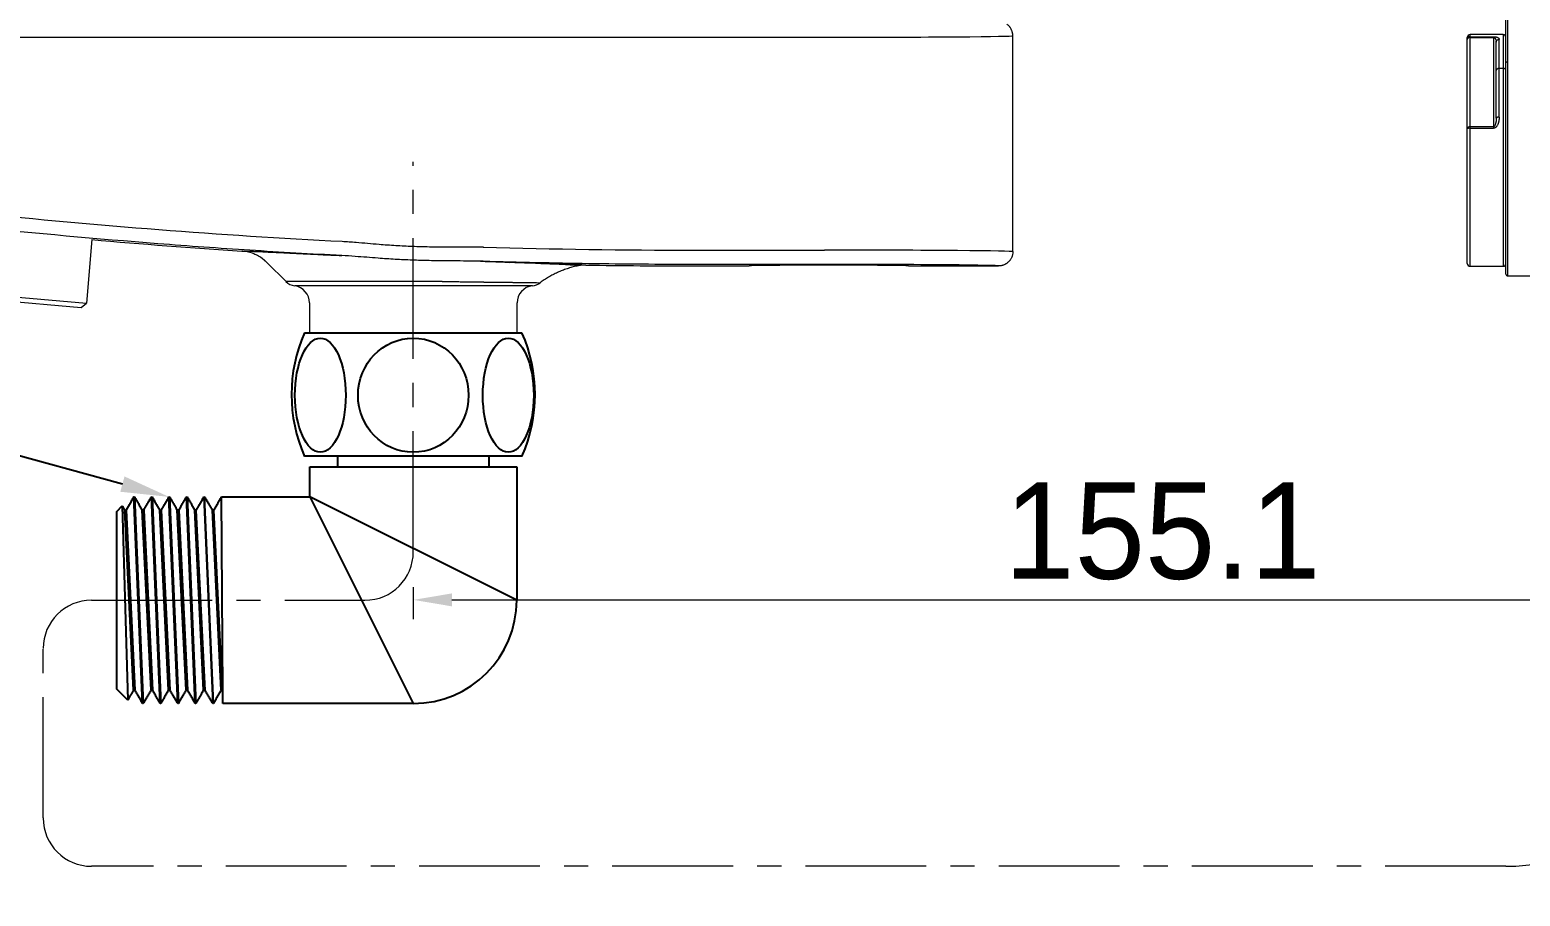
# Model space of a CAD drawing. Extents: x 1151 to 2280, y 0 to 827.
# Drawn here: x 1801.6 to 1955.9, y 122.1 to 211.8 of the extents above; entities that cross this region are included whole.
import ezdxf
from ezdxf import colors
from ezdxf.entities.mleader import LeaderData, LeaderLine
from ezdxf.math import Vec2, Vec3

# ---------------------------------------------------------------- set-up
doc = ezdxf.new("R2010")
doc.units = 0
doc.header["$LTSCALE"] = 10
doc.header["$MEASUREMENT"] = 0
doc.header["$PDMODE"] = 3
doc.header["$PDSIZE"] = -10
doc.linetypes.add('CENTER', pattern=[2, 1.25, -0.25, 0.25, -0.25])
doc.layers.get('0').update_dxf_attribs({"linetype": 'CONTINUOUS'})
doc.layers.get('DEFPOINTS').update_dxf_attribs({"linetype": 'CONTINUOUS'})
doc.layers.add('1', color=7, linetype='CONTINUOUS')
doc.layers.add('DEF_LAYER_ASSEM_MEMBER', color=7, linetype='CONTINUOUS')
doc.layers.add('37', color=7, linetype='CONTINUOUS', true_color=0xffffff)
doc.styles.add('Daelim Dimension', font='H2GTRE.TTF')
doc.styles.get("Standard").update_dxf_attribs({"font": 'SYMBOL'})
doc.dimstyles.new('DEFAULT', dxfattribs={"dimscale": 2, "dimtxt": 2, "dimasz": 2, "dimexe": 0, "dimexo": 2, "dimgap": 1, "dimtad": 1, "dimdec": 1, "dimzin": 9, "dimdsep": 46, "dimtxsty": 'Daelim Dimension', "dimcen": 0.5, "dimclrd": 252, "dimclre": 252, "dimclrt": 3, "dimadec": 1, "dimazin": 0, "dimtfac": 1, "dimtdec": 1, "dimtix": 1, "dimtmove": 0, "dimatfit": 3, "dimfxl": 1, "dimtolj": 1, "dimtzin": 1, "dimlwd": 9, "dimlwe": 9, "dimarcsym": 0})

# ---------------------------------------------------------------- blocks, each defined once
blk = doc.blocks.new('*D6')
at = {"color": 5, "lineweight": 9, "ltscale": 0.5, "transparency": 16777216}
for p, q in [((1841.28, 154.1), (1841.28, 150.78)), ((1845.28, 152.78), (1992.38, 152.78)), ((1996.38, 153.75), (1996.38, 150.78))]:
    blk.add_line(p, q, dxfattribs=at)
at = {"color": 5, "ltscale": 0.5, "transparency": 16777216}
for points in [[(1845.28, 153.45), (1845.28, 152.11), (1841.28, 152.78)], [(1992.38, 153.45), (1992.38, 152.11), (1996.38, 152.78)]]:
    blk.add_solid(points, dxfattribs=at)
at = {"layer": 'DEFPOINTS', "color": 0, "ltscale": 0.5, "transparency": 16777216}
for p in [(1841.28, 158.1), (1996.38, 157.75), (1996.38, 152.78)]:
    blk.add_point(p, dxfattribs=at)
at = {"color": 7, "ltscale": 0.5, "transparency": 16777216, "insert": (1918.83, 159.89), "char_height": 10, "attachment_point": 5, "style": 'Daelim Dimension'}
blk.add_mtext('\\A1;155.1', dxfattribs=at)
blk = doc.blocks.new('*D7')
at = {"color": 5, "lineweight": 9, "ltscale": 0.5, "transparency": 16777216}
for p, q in [((1795.69, 180.04), (1795.69, 99.66)), ((1996.38, 165.33), (1996.38, 99.66)), ((1799.69, 101.66), (1992.38, 101.66))]:
    blk.add_line(p, q, dxfattribs=at)
at = {"color": 5, "ltscale": 0.5, "transparency": 16777216}
for points in [[(1799.69, 102.32), (1799.69, 100.99), (1795.69, 101.66)], [(1992.38, 102.32), (1992.38, 100.99), (1996.38, 101.66)]]:
    blk.add_solid(points, dxfattribs=at)
at = {"layer": 'DEFPOINTS', "color": 0, "ltscale": 0.5, "transparency": 16777216}
for p in [(1795.69, 184.04), (1996.38, 169.33), (1996.38, 101.66)]:
    blk.add_point(p, dxfattribs=at)
at = {"color": 7, "ltscale": 0.5, "transparency": 16777216, "insert": (1896.03, 108.88), "char_height": 10, "attachment_point": 5, "style": 'Daelim Dimension'}
blk.add_mtext('\\A1;200.7', dxfattribs=at)

msp = doc.modelspace()

# ---------------------------------------------------------------- linework, layer by layer
at = {"ltscale": 0.5}
for p, q in [((1830.58, 166.55), (1851.98, 166.55)), ((1811.15, 162.52), (1811.72, 142.41)), ((1812.32, 143.44), (1811.41, 162.07)), ((1811.56, 162.07), (1812.47, 143.44)), ((1813.26, 142.05), (1812.36, 163.45)), ((1812.42, 163.45), (1813.33, 142.05)), ((1814.13, 143.44), (1813.22, 162.07)), ((1813.37, 162.07), (1814.28, 143.44)), ((1815.08, 142.05), (1814.17, 163.45)), ((1814.24, 163.45), (1815.14, 142.05)), ((1815.94, 143.44), (1815.04, 162.07)), ((1815.19, 162.07), (1816.09, 143.44)), ((1816.89, 142.05), (1815.99, 163.45)), ((1816.05, 163.45), (1816.96, 142.05)), ((1817.76, 143.44), (1816.85, 162.07)), ((1817, 162.07), (1817.91, 143.44)), ((1818.71, 142.05), (1817.8, 163.45)), ((1817.87, 163.45), (1818.77, 142.05)), ((1819.57, 143.44), (1818.67, 162.07)), ((1819.72, 143.44), (1818.82, 162.07)), ((1819.61, 163.45), (1820.52, 142.05)), ((1820.59, 142.05), (1819.68, 163.45)), ((1821.39, 143.44), (1820.48, 162.07)), ((1821.54, 143.44), (1820.63, 162.07)), ((1821.58, 143.37), (1821.43, 163.45)), ((1851.98, 152.75), (1830.58, 163.45)), ((1830.58, 163.45), (1841.28, 142.05))]:
    msp.add_line(p, q, dxfattribs=at)
for centre, ratio in [((1831.66, 173.98), 0.445324), ((1841.28, 173.98), 0.967824), ((1851.11, 173.98), 0.445324)]:
    msp.add_ellipse(centre, major_axis=(0, -5.91), ratio=ratio, dxfattribs=at)
at = {"layer": '1', "color": 7, "linetype": 'Continuous', "lineweight": 13}
for p, q in [((1954.58, 208.53), (1954.58, 250.95)), ((1950.68, 211.11), (1950.68, 211.33)), ((1950.68, 211.03), (1950.68, 211.11)), ((1950.68, 211.11), (1953.08, 211.11)), ((1950.68, 211.03), (1953.08, 211.03)), ((1950.68, 201.78), (1950.68, 211.03)), ((1953.08, 211.03), (1953.08, 201.78)), ((1953.68, 207.82), (1953.68, 210.83)), ((1954.08, 211.33), (1954.08, 207.82)), ((1954.58, 199.33), (1954.58, 208.53)), ((1954.08, 207.82), (1953.68, 207.82)), ((1953.68, 202.78), (1953.68, 207.82)), ((1954.08, 207.82), (1954.08, 199.33)), ((1950.68, 201.62), (1950.68, 201.78)), ((1953.08, 201.78), (1950.68, 201.78)), ((1953.08, 201.62), (1950.68, 201.62)), ((1950.68, 199.33), (1950.68, 201.62)), ((1950.68, 187.33), (1950.68, 199.33)), ((1954.08, 199.33), (1954.08, 187.33)), ((1954.58, 186.33), (1954.58, 199.33))]:
    msp.add_line(p, q, dxfattribs=at)
at = {"layer": '1', "color": 7, "linetype": 'Continuous', "lineweight": 18}
for p, q in [((1954.38, 208.39), (1954.38, 248.53)), ((1950.38, 210.82), (1950.38, 211.03)), ((1950.38, 201.57), (1950.38, 210.82)), ((1954.08, 211.33), (1950.68, 211.33)), ((1953.08, 211.11), (1953.08, 211.03)), ((1953.38, 207.61), (1953.38, 210.54)), ((1954.38, 186.53), (1954.38, 208.39)), ((1953.38, 202.69), (1953.38, 207.61)), ((1950.38, 187.63), (1950.38, 201.57)), ((1953.08, 201.78), (1953.08, 201.62)), ((1808.01, 190.09), (1807.44, 183.52)), ((1950.68, 187.33), (1954.08, 187.33)), ((1954.58, 186.33), (1984.38, 186.33)), ((1798.26, 183.82), (1806.9, 183.06)), ((1799.98, 184.17), (1807.44, 183.52)), ((1806.9, 183.06), (1807.44, 183.52))]:
    msp.add_line(p, q, dxfattribs=at)
at = {"layer": '1', "color": 7, "linetype": 'Continuous', "lineweight": -3}
for p, q in [((1830.03, 180.45), (1830.46, 180.45)), ((1830.46, 180.45), (1852.09, 180.45)), ((1852.09, 180.45), (1852.53, 180.45)), ((1852.53, 167.65), (1830.03, 167.65)), ((1833.43, 167.65), (1833.43, 166.55)), ((1849.13, 166.55), (1849.13, 167.65)), ((1830.58, 163.45), (1830.58, 166.55)), ((1851.98, 166.55), (1851.98, 152.75)), ((1810.58, 161.95), (1811.15, 162.52)), ((1811.41, 162.07), (1811.56, 162.07)), ((1812.36, 163.45), (1812.42, 163.45)), ((1813.22, 162.07), (1813.37, 162.07)), ((1814.17, 163.45), (1814.24, 163.45)), ((1815.04, 162.07), (1815.19, 162.07)), ((1815.99, 163.45), (1816.05, 163.45)), ((1816.85, 162.07), (1817, 162.07)), ((1817.8, 163.45), (1817.87, 163.45)), ((1818.67, 162.07), (1818.82, 162.07)), ((1819.61, 163.45), (1819.68, 163.45)), ((1820.48, 162.07), (1820.63, 162.07)), ((1821.43, 163.45), (1830.58, 163.45)), ((1810.58, 160.4), (1810.58, 161.95)), ((1810.58, 145.1), (1810.58, 160.4)), ((1810.58, 143.55), (1810.58, 145.1)), ((1811.72, 142.41), (1810.58, 143.55)), ((1812.47, 143.44), (1812.32, 143.44)), ((1813.33, 142.05), (1813.26, 142.05)), ((1814.28, 143.44), (1814.13, 143.44)), ((1815.14, 142.05), (1815.08, 142.05)), ((1816.09, 143.44), (1815.94, 143.44)), ((1816.96, 142.05), (1816.89, 142.05)), ((1817.91, 143.44), (1817.76, 143.44)), ((1818.77, 142.05), (1818.71, 142.05)), ((1819.72, 143.44), (1819.57, 143.44)), ((1820.59, 142.05), (1820.52, 142.05)), ((1821.54, 143.44), (1821.39, 143.44)), ((1821.58, 142.05), (1821.58, 143.37)), ((1841.28, 142.05), (1821.58, 142.05))]:
    msp.add_line(p, q, dxfattribs=at)
at = {"layer": '1', "color": 7, "linetype": 'Continuous', "lineweight": 18}
for centre, radius, start, end in [((1950.68, 211.03), 0.3, 90, 180), ((1954.08, 211.03), 0.3, 0, 90), ((1950.68, 187.63), 0.3, 180, 270), ((1954.08, 187.63), 0.3, 270, 0), ((1954.58, 186.53), 0.2, 180, 270)]:
    msp.add_arc(centre, radius, start, end, dxfattribs=at)
at = {"layer": '1', "color": 7, "linetype": 'Continuous', "lineweight": -3}
for centre, radius, start, end in [((1844.52, 174.05), 15.85, 156.1776, 203.8224), ((1838.03, 174.05), 15.85, 336.1776, 23.8224), ((1841.28, 152.75), 10.7, 270, 360)]:
    msp.add_arc(centre, radius, start, end, dxfattribs=at)
at = {"layer": '1', "color": 7, "linetype": 'Continuous', "lineweight": 13}
for centre, major_axis, ratio, start_param, end_param in [((1950.68, 210.82), (0.3, 0), 0.98162, 1.570796, 3.141593), ((1950.68, 210.82), (-0.3, 0), 0.707107, 4.712389, 6.283185), ((1954.58, 208.39), (0.2, 0), 0.707107, 1.570796, 3.141593), ((1953.68, 207.61), (0.3, 0), 0.707107, 1.570796, 3.141593), ((1954.08, 207.61), (0.3, 0), 0.707107, 0, 1.570796), ((1950.68, 201.57), (0.3, 0), 0.707107, 1.570796, 3.141593), ((1950.68, 201.57), (-0.3, 0), 0.190848, 4.712389, 6.283185)]:
    msp.add_ellipse(centre, major_axis=major_axis, ratio=ratio, start_param=start_param, end_param=end_param, dxfattribs=at)
at = {"layer": '1', "color": 7, "linetype": 'Continuous', "lineweight": 18}
for points, knots in [([(1953.08, 211.11), (1953.08, 211.11), (1953.09, 211.11), (1953.1, 211.11), (1953.11, 211.11), (1953.12, 211.11), (1953.13, 211.11), (1953.14, 211.11), (1953.16, 211.11), (1953.17, 211.11), (1953.18, 211.11), (1953.19, 211.11), (1953.2, 211.11), (1953.21, 211.11), (1953.22, 211.11), (1953.23, 211.11), (1953.25, 211.1), (1953.29, 211.1), (1953.33, 211.09), (1953.38, 211.08), (1953.42, 211.07), (1953.46, 211.06), (1953.5, 211.05), (1953.54, 211.03), (1953.57, 211.01), (1953.6, 210.99), (1953.62, 210.97), (1953.64, 210.95), (1953.65, 210.93), (1953.66, 210.92), (1953.66, 210.91), (1953.67, 210.9), (1953.67, 210.88), (1953.67, 210.87), (1953.67, 210.86), (1953.68, 210.84), (1953.68, 210.83), (1953.68, 210.83)], [0, 0, 0, 0, 0.008099, 0.016122, 0.024074, 0.031959, 0.039782, 0.047548, 0.055263, 0.062931, 0.070558, 0.078149, 0.085709, 0.093245, 0.100761, 0.108264, 0.115759, 0.15416, 0.194614, 0.23774, 0.285699, 0.335844, 0.38856, 0.444178, 0.505978, 0.570562, 0.638174, 0.709027, 0.740102, 0.771461, 0.803116, 0.835081, 0.867369, 0.899993, 0.932965, 0.966297, 1, 1, 1, 1]), ([(1953.08, 211.03), (1953.11, 211.03), (1953.17, 211.02), (1953.23, 210.98), (1953.28, 210.93), (1953.3, 210.88), (1953.32, 210.85), (1953.33, 210.81), (1953.35, 210.76), (1953.37, 210.7), (1953.37, 210.62), (1953.38, 210.57), (1953.38, 210.54)], [0, 0, 0, 0, 0.125, 0.25, 0.375, 0.4375, 0.5, 0.5625, 0.625, 0.75, 0.875, 1, 1, 1, 1]), ([(1953.68, 202.78), (1953.68, 202.77), (1953.68, 202.76), (1953.68, 202.73), (1953.68, 202.71), (1953.67, 202.68), (1953.67, 202.66), (1953.67, 202.63), (1953.67, 202.61), (1953.67, 202.59), (1953.67, 202.56), (1953.66, 202.54), (1953.66, 202.52), (1953.66, 202.49), (1953.66, 202.47), (1953.65, 202.45), (1953.65, 202.42), (1953.65, 202.4), (1953.64, 202.35), (1953.62, 202.28), (1953.6, 202.19), (1953.57, 202.1), (1953.53, 202), (1953.48, 201.9), (1953.41, 201.81), (1953.36, 201.75), (1953.32, 201.72), (1953.29, 201.69), (1953.25, 201.67), (1953.23, 201.66), (1953.21, 201.65), (1953.19, 201.65), (1953.17, 201.64), (1953.14, 201.63), (1953.12, 201.63), (1953.1, 201.63), (1953.08, 201.63), (1953.08, 201.62)], [0, 0, 0, 0, 0.017665, 0.035237, 0.05272, 0.070113, 0.08742, 0.104642, 0.121779, 0.138835, 0.155811, 0.172709, 0.18953, 0.206277, 0.222951, 0.239553, 0.256087, 0.272554, 0.288956, 0.359803, 0.427333, 0.491761, 0.55333, 0.654467, 0.746951, 0.781988, 0.815159, 0.846735, 0.877031, 0.891932, 0.906883, 0.921928, 0.937109, 0.952467, 0.968043, 0.983875, 1, 1, 1, 1]), ([(1953.38, 202.69), (1953.38, 202.65), (1953.37, 202.55), (1953.37, 202.41), (1953.35, 202.3), (1953.33, 202.21), (1953.32, 202.14), (1953.3, 202.08), (1953.28, 201.99), (1953.23, 201.89), (1953.17, 201.8), (1953.11, 201.78), (1953.08, 201.78)], [0, 0, 0, 0, 0.125, 0.25, 0.375, 0.4375, 0.5, 0.5625, 0.625, 0.75, 0.875, 1, 1, 1, 1])]:
    msp.add_open_spline(points, degree=3, knots=knots, dxfattribs=at)
for points in [[(1953.37, 210.62), (1953.38, 210.63), (1953.4, 210.65)], [(1953.4, 202.73), (1953.38, 202.64), (1953.37, 202.55)]]:
    msp.add_open_spline(points, degree=2, dxfattribs=at)
at = {"layer": '1', "color": 7, "linetype": 'Continuous', "lineweight": 13}
for points, knots in [([(1953.38, 210.54), (1953.38, 210.57), (1953.39, 210.65), (1953.45, 210.75), (1953.56, 210.82), (1953.64, 210.83), (1953.68, 210.83)], [0, 0, 0, 0, 0.239352, 0.493004, 0.746656, 1, 1, 1, 1]), ([(1953.68, 202.78), (1953.64, 202.78), (1953.56, 202.78), (1953.46, 202.76), (1953.39, 202.72), (1953.38, 202.7), (1953.38, 202.69)], [0, 0, 0, 0, 0.25269, 0.506382, 0.760074, 1, 1, 1, 1])]:
    msp.add_open_spline(points, degree=3, knots=knots, dxfattribs=at)
at = {"layer": '1', "color": 7, "linetype": 'Continuous', "lineweight": -3}
for points, degree in [([(1811.15, 162.52), (1811.41, 162.07)], 1), ([(1812.35, 163.45), (1811.95, 162.76), (1811.55, 162.07)], 2), ([(1811.56, 162.07), (1812.36, 163.45)], 1), ([(1812.34, 163.44), (1812.35, 163.45), (1812.35, 163.45), (1812.36, 163.45)], 3), ([(1812.42, 163.45), (1813.22, 162.07)], 1), ([(1813.37, 162.07), (1814.17, 163.45)], 1), ([(1814.24, 163.45), (1815.04, 162.07)], 1), ([(1815.19, 162.07), (1815.99, 163.45)], 1), ([(1816.05, 163.45), (1816.85, 162.07)], 1), ([(1817, 162.07), (1817.8, 163.45)], 1), ([(1817.87, 163.45), (1818.67, 162.07)], 1), ([(1818.82, 162.07), (1819.61, 163.45)], 1), ([(1819.68, 163.45), (1820.48, 162.07)], 1), ([(1820.63, 162.07), (1821.43, 163.45)], 1), ([(1812.32, 143.44), (1811.72, 142.41)], 1), ([(1813.26, 142.05), (1812.47, 143.44)], 1), ([(1814.13, 143.44), (1813.33, 142.05)], 1), ([(1815.08, 142.05), (1814.28, 143.44)], 1), ([(1815.94, 143.44), (1815.14, 142.05)], 1), ([(1816.89, 142.05), (1816.09, 143.44)], 1), ([(1817.76, 143.44), (1816.96, 142.05)], 1), ([(1818.71, 142.05), (1817.91, 143.44)], 1), ([(1819.57, 143.44), (1818.77, 142.05)], 1), ([(1820.52, 142.05), (1819.72, 143.44)], 1), ([(1821.39, 143.44), (1820.59, 142.05)], 1), ([(1821.58, 143.37), (1821.54, 143.44)], 1)]:
    msp.add_open_spline(points, degree=degree, dxfattribs=at)
at = {"layer": '37', "color": 7, "linetype": 'Continuous', "lineweight": 13}
for p, q in [((1795.98, 211.05), (1883.83, 211.05)), ((1870.36, 189), (1883.83, 189)), ((1883.87, 187.52), (1870.39, 187.52)), ((1828.07, 185.78), (1844.14, 185.78)), ((1843.94, 185.3), (1829.01, 185.3))]:
    msp.add_line(p, q, dxfattribs=at)
at = {"layer": '37', "color": 7, "linetype": 'Continuous', "lineweight": 18}
for p, q in [((1903.34, 188.85), (1903.34, 211.21)), ((1826.19, 187.66), (1828.07, 185.78)), ((1870.39, 187.37), (1876.03, 187.37)), ((1892.53, 187.37), (1901.86, 187.37)), ((1830.53, 183.54), (1830.53, 180.45)), ((1852.03, 180.45), (1852.03, 183.54))]:
    msp.add_line(p, q, dxfattribs=at)
for centre, radius, start, end in [((1870.39, 903.78), 716.41, 265.00495, 266.25042), ((1870.39, 903.78), 716.41, 269.09976, 270), ((1829.26, 186.96), 1.68, 225, 261.4752), ((1828.75, 183.54), 1.78, 0, 81.4752), ((1853.8, 183.54), 1.78, 96.3563, 180), ((1853.42, 186.98), 1.68, 276.3708, 306.5744)]:
    msp.add_arc(centre, radius, start, end, dxfattribs=at)
at = {"layer": '37', "color": 7, "linetype": 'Continuous', "lineweight": 13}
for centre, major_axis, ratio, start_param, end_param in [((1884.28, 211.21), (19.06, 0), 0.008048, 4.689221, 6.283184), ((1870.21, 903.78), (714.78, 0), 1, 4.608341, 4.661596), ((1870.21, 903.78), (714.78, 0), 1, 4.682052, 4.712591), ((1884.28, 188.85), (19.06, 0), 0.008048, 0, 1.593963), ((1884.28, 187.37), (17.58, 0), 0.008727, 6.28245, 7.877148)]:
    msp.add_ellipse(centre, major_axis=major_axis, ratio=ratio, start_param=start_param, end_param=end_param, dxfattribs=at)
at = {"layer": '37', "color": 7, "linetype": 'Continuous', "lineweight": 18}
for major_axis, start_param, end_param in [((8.25, 0), 6.273427, 9.434536), ((17.58, 0), 6.28245, 7.877148)]:
    msp.add_ellipse((1884.28, 187.37), major_axis=major_axis, ratio=0.008727, start_param=start_param, end_param=end_param, dxfattribs=at)
for points, knots in [([(1903.34, 211.21), (1903.34, 211.27), (1903.34, 211.33), (1903.32, 211.44), (1903.31, 211.5), (1903.29, 211.58), (1903.28, 211.62), (1903.27, 211.67), (1903.26, 211.69), (1903.25, 211.71), (1903.23, 211.78), (1903.18, 211.88), (1903.13, 211.98), (1903.08, 212.05), (1903.06, 212.08), (1903.03, 212.13), (1903.01, 212.15), (1902.95, 212.21), (1902.87, 212.3), (1902.78, 212.37), (1902.73, 212.41)], [0, 0, 0, 0, 0.125, 0.125, 0.25, 0.25, 0.3125, 0.34375, 0.34375, 0.375, 0.375, 0.5, 0.625, 0.625, 0.6875, 0.6875, 0.75, 0.75, 0.875, 1, 1, 1, 1]), ([(1825.62, 188.15), (1825.47, 188.26), (1825.31, 188.36), (1824.98, 188.53), (1824.81, 188.61), (1824.46, 188.74), (1824.1, 188.84), (1823.73, 188.89), (1823.54, 188.9)], [0, 0, 0, 0, 0.25, 0.25, 0.5, 0.5, 0.75, 1, 1, 1, 1]), ([(1823.8, 188.91), (1823.84, 188.91), (1823.88, 188.91), (1824.01, 188.91), (1824.11, 188.91), (1824.35, 188.9), (1824.48, 188.89), (1824.67, 188.89), (1824.71, 188.88), (1824.79, 188.88), (1824.83, 188.88), (1824.95, 188.87), (1825.03, 188.87), (1825.3, 188.86), (1825.49, 188.85), (1825.8, 188.84), (1825.9, 188.83), (1826.07, 188.82), (1826.12, 188.82), (1826.23, 188.81), (1826.29, 188.81), (1826.81, 188.79), (1827.31, 188.76), (1828.14, 188.72), (1828.43, 188.71), (1829.02, 188.68), (1829.33, 188.66), (1829.73, 188.64), (1829.81, 188.64), (1829.98, 188.63), (1830.22, 188.62), (1830.47, 188.61), (1830.98, 188.58), (1831.32, 188.57), (1832.03, 188.53), (1832.39, 188.51), (1833.12, 188.48), (1833.5, 188.46), (1833.88, 188.44)], [0, 0, 0, 0, 0.038319, 0.038319, 0.112295, 0.112295, 0.18627, 0.18627, 0.204764, 0.204764, 0.223258, 0.223258, 0.260246, 0.260246, 0.334221, 0.334221, 0.371209, 0.371209, 0.389703, 0.389703, 0.408197, 0.408197, 0.556147, 0.556147, 0.630123, 0.630123, 0.704098, 0.704098, 0.722592, 0.722592, 0.741086, 0.778074, 0.778074, 0.852049, 0.852049, 0.926025, 0.926025, 1, 1, 1, 1]), ([(1903.34, 188.85), (1903.34, 188.75), (1903.33, 188.66), (1903.3, 188.52), (1903.29, 188.47), (1903.27, 188.4), (1903.26, 188.38), (1903.25, 188.33), (1903.24, 188.31), (1903.19, 188.19), (1903.15, 188.11), (1903.08, 188.01), (1903.06, 187.99), (1903.04, 187.95), (1903.02, 187.93), (1902.97, 187.87), (1902.94, 187.84), (1902.84, 187.74), (1902.76, 187.67), (1902.66, 187.61), (1902.64, 187.59), (1902.6, 187.57), (1902.58, 187.56), (1902.52, 187.52), (1902.43, 187.48), (1902.34, 187.45), (1902.27, 187.43), (1902.24, 187.42), (1902.2, 187.41), (1902.17, 187.4), (1902.05, 187.38), (1901.96, 187.37), (1901.86, 187.37)], [0, 0, 0, 0, 0.125, 0.125, 0.1875, 0.1875, 0.21875, 0.21875, 0.25, 0.25, 0.375, 0.375, 0.40625, 0.40625, 0.4375, 0.4375, 0.5, 0.5, 0.625, 0.625, 0.65625, 0.65625, 0.6875, 0.6875, 0.75, 0.8125, 0.8125, 0.84375, 0.84375, 0.875, 0.875, 1, 1, 1, 1]), ([(1848.52, 187.85), (1848.65, 187.85), (1848.78, 187.84), (1849.03, 187.83), (1849.15, 187.83), (1849.53, 187.82), (1849.78, 187.81), (1850.51, 187.78), (1850.98, 187.77), (1851.45, 187.75)], [0, 0, 0, 0, 0.125, 0.125, 0.25, 0.25, 0.5, 0.5, 1, 1, 1, 1]), ([(1851.45, 187.75), (1852.06, 187.73), (1852.65, 187.71), (1853.34, 187.69), (1853.48, 187.69), (1853.68, 187.68), (1853.75, 187.68), (1853.88, 187.67), (1854.21, 187.66), (1854.53, 187.65), (1855.02, 187.64), (1855.25, 187.63), (1855.54, 187.62), (1855.59, 187.62), (1855.7, 187.62), (1855.76, 187.61), (1855.92, 187.61), (1856.03, 187.61), (1856.54, 187.59), (1856.91, 187.58), (1857.58, 187.55), (1857.87, 187.54), (1858.18, 187.53), (1858.24, 187.53), (1858.33, 187.52), (1858.35, 187.52), (1858.41, 187.52), (1858.43, 187.52), (1858.56, 187.51), (1858.65, 187.51), (1858.84, 187.5), (1858.92, 187.49), (1858.99, 187.49)], [0, 0, 0, 0, 0.150161, 0.150161, 0.187702, 0.187702, 0.206472, 0.206472, 0.225242, 0.300323, 0.300323, 0.375404, 0.375404, 0.394174, 0.394174, 0.412944, 0.412944, 0.450484, 0.450484, 0.600646, 0.600646, 0.750807, 0.750807, 0.788347, 0.788347, 0.807118, 0.807118, 0.825888, 0.825888, 0.900969, 0.900969, 1, 1, 1, 1]), ([(1848.05, 185.31), (1847.74, 185.31), (1847.42, 185.3), (1846.76, 185.3), (1846.42, 185.3), (1845.73, 185.3), (1845.38, 185.3), (1844.94, 185.3), (1844.85, 185.3), (1844.67, 185.3), (1844.4, 185.3), (1844.12, 185.3), (1843.94, 185.3)], [0, 0, 0, 0, 0.25, 0.25, 0.5, 0.5, 0.75, 0.75, 0.8125, 0.8125, 0.875, 1, 1, 1, 1]), ([(1853.61, 185.31), (1853.61, 185.31), (1853.58, 185.31), (1853.45, 185.31), (1853.36, 185.31), (1853.17, 185.31), (1853.1, 185.31), (1852.98, 185.31), (1852.94, 185.31), (1852.86, 185.31), (1852.81, 185.31), (1852.58, 185.31), (1852.37, 185.31), (1851.89, 185.31), (1851.62, 185.31), (1851.25, 185.31), (1851.18, 185.31), (1851.06, 185.31), (1851.02, 185.31), (1850.94, 185.31), (1850.9, 185.31), (1850.7, 185.31), (1850.54, 185.31), (1850.02, 185.31), (1849.66, 185.31), (1848.89, 185.31), (1848.48, 185.31), (1848.05, 185.31)], [0, 0, 0, 0, 0.125, 0.125, 0.25, 0.25, 0.3125, 0.3125, 0.34375, 0.34375, 0.375, 0.375, 0.5, 0.5, 0.625, 0.625, 0.65625, 0.65625, 0.671875, 0.671875, 0.6875, 0.6875, 0.75, 0.75, 0.875, 0.875, 1, 1, 1, 1])]:
    msp.add_open_spline(points, degree=3, knots=knots, dxfattribs=at)
at = {"layer": '37', "color": 7, "linetype": 'Continuous', "lineweight": 13}
for points, knots in [([(1833.88, 188.44), (1830.71, 188.61), (1827.53, 188.79), (1821.19, 189.19), (1818.02, 189.42), (1808.51, 190.16), (1802.18, 190.73), (1795.86, 191.39)], [0, 0, 0, 0, 0.25, 0.25, 0.5, 0.5, 1, 1, 1, 1]), ([(1835.36, 189.82), (1835.76, 189.79), (1836.15, 189.75), (1836.94, 189.69), (1837.33, 189.65), (1837.73, 189.62)], [0, 0, 0, 0, 0.5, 0.5, 1, 1, 1, 1]), ([(1823.54, 188.9), (1823.54, 188.9), (1823.54, 188.91), (1823.55, 188.91), (1823.56, 188.91), (1823.57, 188.91), (1823.6, 188.91), (1823.65, 188.91), (1823.73, 188.91), (1823.76, 188.91), (1823.8, 188.91)], [0, 0, 0, 0, 0.20145, 0.302176, 0.302176, 0.402901, 0.402901, 0.805802, 0.805802, 1, 1, 1, 1]), ([(1837.64, 188.17), (1837.24, 188.2), (1836.85, 188.23), (1836.06, 188.29), (1835.66, 188.32), (1835.27, 188.35)], [0, 0, 0, 0, 0.5, 0.5, 1, 1, 1, 1]), ([(1837.73, 189.62), (1838.31, 189.57), (1838.89, 189.53), (1840.04, 189.46), (1840.62, 189.43), (1841.78, 189.39), (1842.36, 189.37), (1843.52, 189.35), (1844.1, 189.34), (1844.68, 189.34)], [0, 0, 0, 0, 0.25, 0.25, 0.5, 0.5, 0.75, 0.75, 1, 1, 1, 1]), ([(1844.68, 189.34), (1845.15, 189.34), (1845.62, 189.35), (1846.56, 189.35), (1847.03, 189.35), (1847.5, 189.35)], [0, 0, 0, 0, 0.5, 0.5, 1, 1, 1, 1]), ([(1844.7, 187.88), (1844.11, 187.89), (1843.52, 187.9), (1842.34, 187.93), (1841.76, 187.94), (1840.58, 187.99), (1839.99, 188.02), (1838.81, 188.08), (1838.22, 188.12), (1837.64, 188.17)], [0, 0, 0, 0, 0.25, 0.25, 0.5, 0.5, 0.75, 0.75, 1, 1, 1, 1]), ([(1847.53, 187.87), (1847.06, 187.87), (1846.59, 187.88), (1845.65, 187.88), (1845.17, 187.88), (1844.7, 187.88)], [0, 0, 0, 0, 0.5, 0.5, 1, 1, 1, 1]), ([(1851.2, 187.73), (1850.91, 187.74), (1850.62, 187.75), (1850.03, 187.78), (1849.73, 187.79), (1848.81, 187.82), (1848.18, 187.85), (1847.53, 187.87)], [0, 0, 0, 0, 0.25, 0.25, 0.5, 0.5, 1, 1, 1, 1]), ([(1870.39, 187.52), (1868.57, 187.52), (1866.75, 187.53), (1863.1, 187.55), (1861.28, 187.57), (1857.63, 187.63), (1855.81, 187.66), (1852.16, 187.75), (1850.34, 187.79), (1848.52, 187.85)], [0, 0, 0, 0, 0.25, 0.25, 0.5, 0.5, 0.75, 0.75, 1, 1, 1, 1]), ([(1858.22, 187.36), (1858.23, 187.37), (1858.24, 187.37), (1858.25, 187.37), (1858.26, 187.38), (1858.24, 187.39), (1858.17, 187.41), (1858.08, 187.42), (1857.87, 187.44), (1857.79, 187.44), (1857.68, 187.45), (1857.66, 187.45), (1857.61, 187.46), (1857.58, 187.46), (1857.51, 187.46), (1857.45, 187.47), (1857.17, 187.48), (1856.91, 187.5), (1856.3, 187.53), (1855.95, 187.54), (1855.47, 187.56), (1855.37, 187.57), (1855.22, 187.58), (1855.17, 187.58), (1855.07, 187.58), (1855.01, 187.58), (1854.75, 187.59), (1854.53, 187.6), (1853.85, 187.63), (1853.36, 187.65), (1852.59, 187.68), (1852.19, 187.69), (1851.7, 187.71), (1851.49, 187.72), (1851.34, 187.73), (1851.27, 187.73), (1851.2, 187.73)], [0, 0, 0, 0, 0.03125, 0.03125, 0.0625, 0.125, 0.125, 0.25, 0.25, 0.3125, 0.3125, 0.328125, 0.328125, 0.34375, 0.34375, 0.375, 0.375, 0.5, 0.5, 0.625, 0.625, 0.65625, 0.65625, 0.671875, 0.671875, 0.6875, 0.6875, 0.75, 0.75, 0.875, 0.875, 0.9375, 0.96875, 0.984375, 0.984375, 1, 1, 1, 1]), ([(1858.99, 187.49), (1859.02, 187.48), (1859.05, 187.48), (1859.14, 187.47), (1859.16, 187.46), (1859.14, 187.46)], [0, 0, 0, 0, 0.254011, 0.254011, 1, 1, 1, 1]), ([(1844.14, 185.78), (1844.15, 185.78), (1844.15, 185.78), (1844.16, 185.78), (1844.16, 185.78), (1844.19, 185.78), (1844.23, 185.77), (1844.31, 185.77), (1844.49, 185.77), (1844.63, 185.77), (1844.92, 185.76), (1845.11, 185.76), (1845.49, 185.75), (1845.68, 185.75), (1846.05, 185.74), (1846.6, 185.73), (1847.14, 185.73), (1847.84, 185.71), (1848.19, 185.71), (1848.52, 185.71)], [0, 0, 0, 0, 0.001953, 0.001953, 0.003906, 0.007813, 0.015625, 0.03125, 0.0625, 0.125, 0.125, 0.25, 0.25, 0.375, 0.375, 0.5, 0.75, 0.75, 1, 1, 1, 1]), ([(1848.52, 185.71), (1848.54, 185.71), (1848.55, 185.7), (1848.58, 185.7), (1848.62, 185.7), (1848.72, 185.7), (1848.92, 185.7), (1849.3, 185.69), (1849.62, 185.69), (1850.23, 185.68), (1850.62, 185.68), (1851.16, 185.67), (1851.34, 185.67), (1851.55, 185.67), (1851.59, 185.67), (1851.68, 185.66), (1851.72, 185.66), (1851.84, 185.66), (1851.92, 185.66), (1852.32, 185.66), (1852.6, 185.65), (1853.11, 185.65), (1853.33, 185.64), (1853.58, 185.64), (1853.63, 185.64), (1853.69, 185.64), (1853.72, 185.64), (1853.76, 185.64), (1853.78, 185.64), (1853.88, 185.64), (1853.96, 185.64), (1854.16, 185.64), (1854.26, 185.63), (1854.39, 185.63), (1854.42, 185.63), (1854.42, 185.63)], [0, 0, 0, 0, 0.003906, 0.003906, 0.007812, 0.015625, 0.03125, 0.0625, 0.125, 0.125, 0.25, 0.25, 0.3125, 0.3125, 0.328125, 0.328125, 0.34375, 0.34375, 0.375, 0.375, 0.5, 0.5, 0.625, 0.625, 0.65625, 0.65625, 0.671875, 0.671875, 0.6875, 0.6875, 0.75, 0.75, 0.875, 0.875, 1, 1, 1, 1])]:
    msp.add_open_spline(points, degree=3, knots=knots, dxfattribs=at)
for points in [[(1833.92, 189.92), (1834.4, 189.9), (1834.88, 189.86), (1835.36, 189.82)], [(1835.27, 188.35), (1834.81, 188.39), (1834.34, 188.42), (1833.88, 188.44)], [(1847.5, 189.35), (1847.85, 189.35), (1848.19, 189.34), (1848.53, 189.33)], [(1848.52, 187.85), (1848.19, 187.86), (1847.86, 187.87), (1847.53, 187.87)], [(1851.2, 187.73), (1851.28, 187.75), (1851.36, 187.75), (1851.45, 187.75)]]:
    msp.add_open_spline(points, degree=3, dxfattribs=at)
at = {"layer": '37', "color": 7, "linetype": 'Continuous', "lineweight": 18}
for points, weights in [([(1826.2, 187.65), (1825.93, 187.92), (1825.62, 188.15)], [1, 0.986186669911, 0.978339974614]), ([(1858.22, 187.36), (1856.13, 186.9), (1854.42, 185.63)], [0.972940117181, 0.960703477798, 0.991767961911])]:
    msp.add_rational_spline(points, weights, degree=2, dxfattribs=at)
msp.add_open_spline([(1859.14, 187.46), (1858.98, 187.46), (1858.67, 187.45), (1858.37, 187.4), (1858.22, 187.36)], degree=3, dxfattribs=at)
at = {"layer": 'DEF_LAYER_ASSEM_MEMBER', "color": 1, "linetype": 'CENTER', "lineweight": 5}
for p, q in [((1841.28, 157.75), (1841.28, 198.15)), ((1807.97, 152.75), (1836.28, 152.75)), ((1802.97, 130.19), (1802.97, 147.75)), ((1954.38, 125.19), (1807.97, 125.19))]:
    msp.add_line(p, q, dxfattribs=at)
for centre, radius, start, end in [((1836.28, 157.75), 5, 270, 0), ((1807.97, 147.75), 5, 90, 180), ((1954.38, 145.19), 20, 270, 0), ((1807.97, 130.19), 5, 180, 270)]:
    msp.add_arc(centre, radius, start, end, dxfattribs=at)

# ---------------------------------------------------------------- dimensions: what is measured, and where the dimension line sits
at = {"color": 5, "ltscale": 0.5}
for base, p1, p2, picture, middle in [((1996.38, 101.66), (1795.69, 184.04), (1996.38, 169.33), '*D7', (1896.03, 108.88)), ((1996.38, 152.78), (1841.28, 158.1), (1996.38, 157.75), '*D6', (1918.83, 159.89))]:
    dim = msp.add_linear_dim(base=base, p1=p1, p2=p2, dimstyle='DEFAULT', override={"dimtxt": 5, "dimexe": 1, "dimclrd": 5, "dimclre": 5, "dimclrt": 7}, dxfattribs=at)
    dim.commit()
    dim.dimension.update_dxf_attribs({"geometry": picture, "text_midpoint": middle})

# ---------------------------------------------------------------- leaders
at = {"ltscale": 0.5}
ml = msp.add_multileader_mtext('Standard', dxfattribs=at)
ml.set_content('G1/2-14TH', color=256)
ml.set_leader_properties(color=5)
ml.build(insert=Vec2(0, 0))
ml.multileader.update_dxf_attribs({"text_left_attachment_type": 6, "text_right_attachment_type": 6, "dogleg_length": 0.36, "arrow_head_size": 5})
ctx = ml.context
ctx.base_point, ctx.char_height, ctx.arrow_head_size, ctx.landing_gap_size, ctx.plane_origin = Vec3(1672.58, 182.05), 10, 5, 0.09, Vec3(1657.04, 153.04)
ctx.left_attachment, ctx.right_attachment, ctx.text_align_type = 6, 6, 2
notes = []
notes.append((ctx, [(1, (1, 1, 0), (1748.19, 182.05), (-1, 0), 0.36, [(0, [(1815.99, 163.45)], 0, [])])]))
ctx.mtext.insert, ctx.mtext.alignment, ctx.mtext.flow_direction = Vec3(1747.74, 194.05), 3, 5
for ctx, leaders in notes:
    for number, flags, end, landing, length, lines in leaders:
        leader = LeaderData()
        leader.index, (leader.has_last_leader_line, leader.has_dogleg_vector, leader.attachment_direction) = number, flags
        leader.last_leader_point, leader.dogleg_vector, leader.dogleg_length = Vec3(end), Vec3(landing), length
        for number, points, colour, breaks in lines:
            line = LeaderLine()
            line.index, line.vertices, line.color, line.breaks = number, Vec3.list(points), colors.encode_raw_color(colour), breaks
            leader.lines.append(line)
        ctx.leaders.append(leader)

doc.saveas('drawing.dxf')
